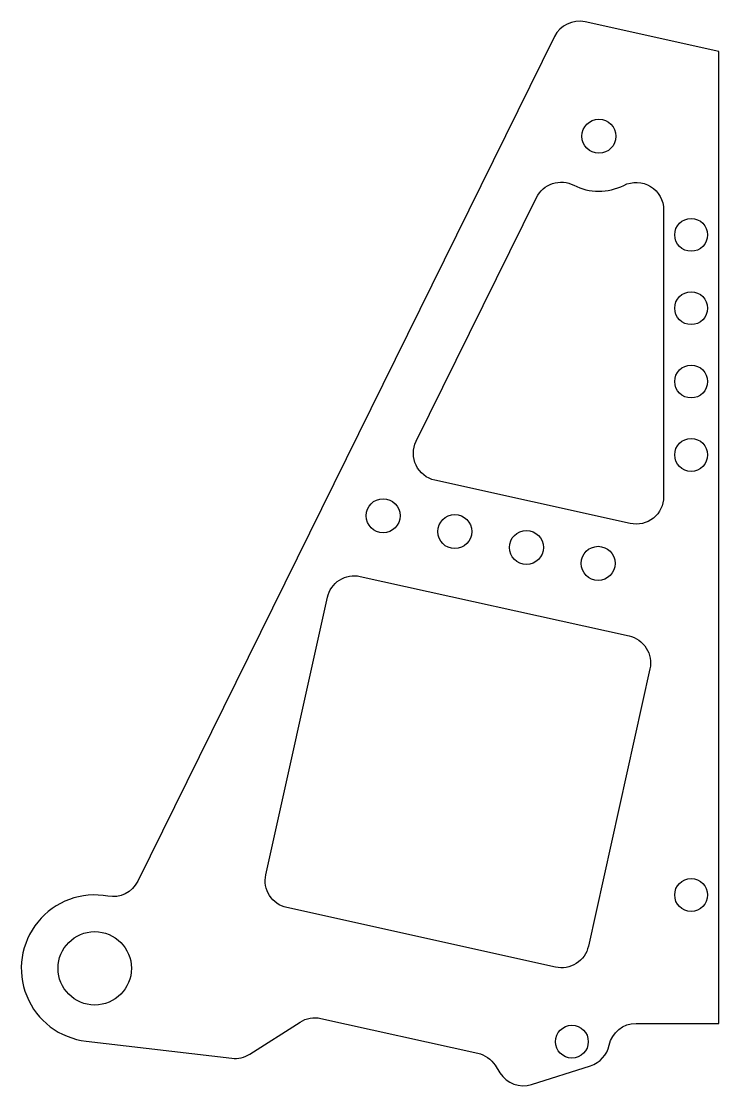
# Model space of a CAD drawing. Header units: inches. Extents: x -2.38 to 0, y 0.1 to 3.73.
import ezdxf

# ---------------------------------------------------------------- set-up
doc = ezdxf.new("R2010")
doc.units = ezdxf.units.IN
doc.header["$MEASUREMENT"] = 0

msp = doc.modelspace()

# ---------------------------------------------------------------- linework, layer by layer
for points in [[(-0.4364, 0.168, 0.270361), (-0.373, 0.2381, -0.354616), (-0.2813, 0.3125), (0, 0.3125), (0, 3.625), (-0.4547, 3.7258, 0.345564), (-0.5591, 3.6757), (-1.9787, 0.7966, -0.335437), (-2.0798, 0.7459, 1.033322), (-2.154, 0.2517), (-1.6579, 0.1937, 0.172571), (-1.5967, 0.2078), (-1.4255, 0.3168, -0.198912), (-1.3549, 0.3293), (-0.8205, 0.2108, -0.198912), (-0.7617, 0.1696), (-0.7449, 0.1433, 0.339872), (-0.6375, 0.1043)], [(-0.1875, 3.0851), (-0.1875, 2.1078, -0.479656), (-0.3015, 2.0163), (-0.9663, 2.1636, -0.486365), (-1.0301, 2.2966), (-0.6204, 3.1274, -0.418915), (-0.4935, 3.1694, 0.239781), (-0.3235, 3.1688, -0.558712)], [(-0.2342, 1.5212), (-0.4438, 0.5754, -0.414214), (-0.5556, 0.5042), (-1.4709, 0.7071, -0.414214), (-1.5422, 0.8189), (-1.3325, 1.7647, -0.414214), (-1.2207, 1.8359), (-0.3054, 1.633, -0.414214)]]:
    msp.add_lwpolyline(points, format="xyb", close=True)
for centre, radius in [((-0.4079, 3.3362), 0.058), ((-0.0938, 3), 0.056), ((-0.0938, 2.75), 0.056), ((-0.0938, 2.5), 0.056), ((-0.0938, 2.25), 0.056), ((-1.1428, 2.0427), 0.058), ((-0.8987, 1.9886), 0.058), ((-0.6547, 1.9345), 0.058), ((-0.4106, 1.8804), 0.058), ((-0.0938, 0.75), 0.056), ((-2.125, 0.5), 0.125), ((-0.5, 0.25), 0.056)]:
    msp.add_circle(centre, radius)

doc.saveas('drawing.dxf')
